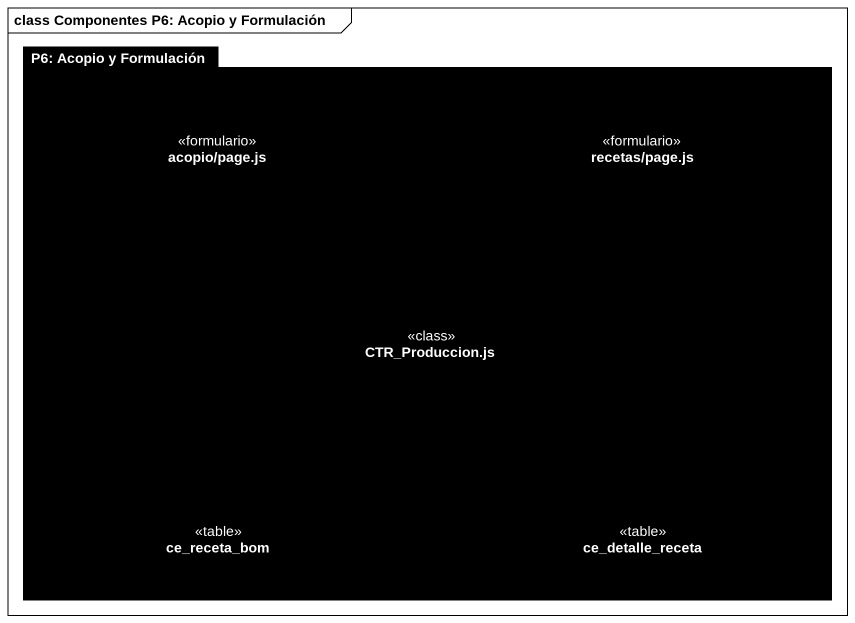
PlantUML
@startuml
mainframe class Componentes P6: Acopio y Formulación
package "P6: Acopio y Formulación" as P6_Acopio_y_Formulación #000000 {
  component "acopio/page.js" as acopio_page_js <<formulario>> #000000
  component "recetas/page.js" as recetas_page_js <<formulario>> #000000
  component "CTR_Produccion.js" as CTR_Produccion_js <<class>> #000000
  component ce_receta_bom <<table>> #000000
  component ce_detalle_receta <<table>> #000000
}
acopio_page_js ..> CTR_Produccion_js : <<use>>
recetas_page_js ..> CTR_Produccion_js : <<use>>
CTR_Produccion_js ..> ce_receta_bom : <<use>>
CTR_Produccion_js ..> ce_detalle_receta : <<use>>
@enduml
